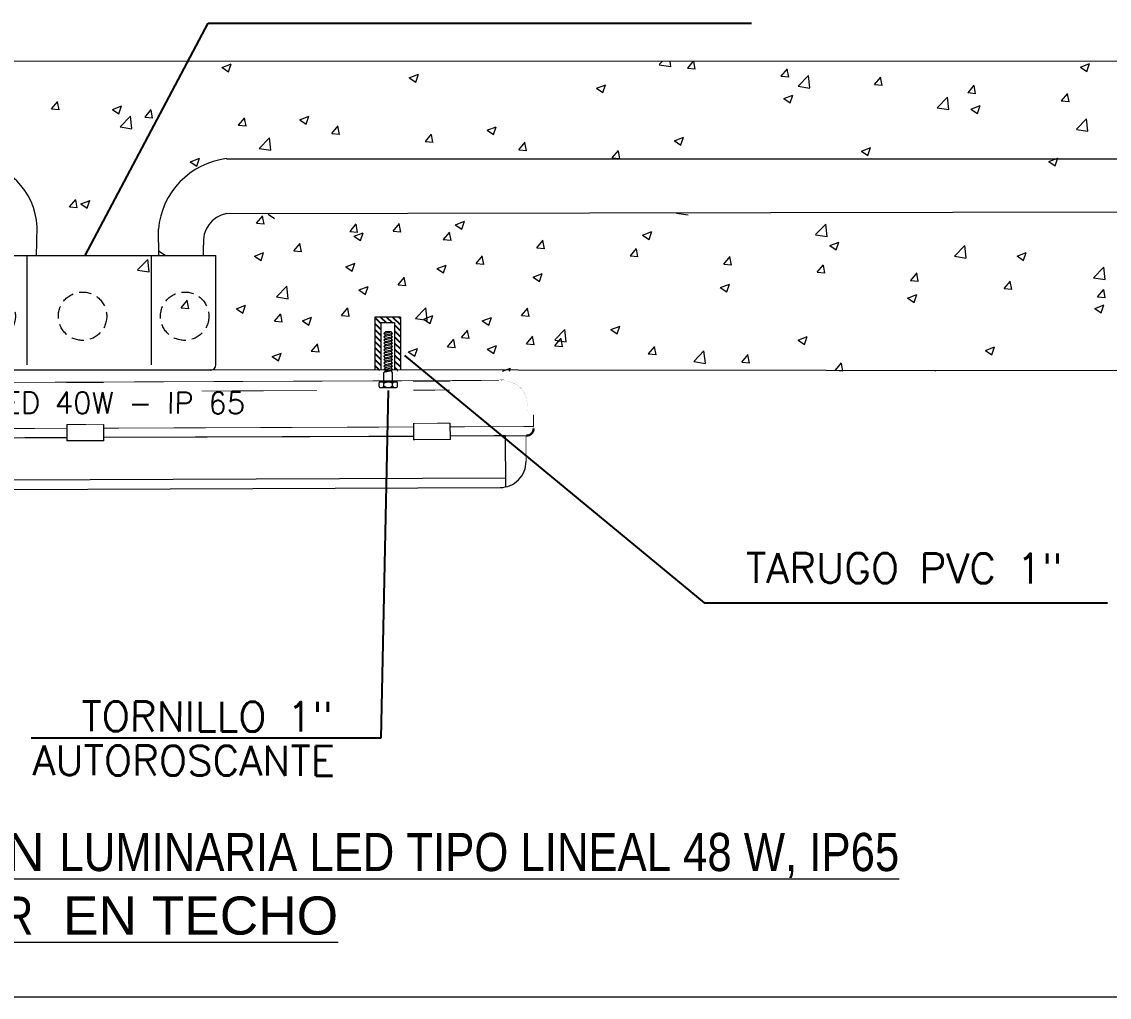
# Model space of a CAD drawing. Header units: inches. Extents: x 1693 to 10990, y 1878 to 5055.
# Drawn here: x 4090 to 4799, y 4099 to 4735 of the extents above; entities that cross this region are included whole.
import ezdxf
from ezdxf.lldxf.tags import DXFTag

# ---------------------------------------------------------------- set-up
doc = ezdxf.new("R2010")
doc.units = ezdxf.units.IN
doc.linetypes.add('HIDDEN', pattern=[0.375, 0.25, -0.125])
for name, color, linetype, lineweight in [('0-ALIMENTADOR', 1, 'Continuous', 0), ('0-Titulo', 7, 'Continuous', 0), ('33', 33, 'Continuous', 0), ('ALAMBRADO', 140, 'Continuous', 40), ('AUXILIAR', 7, 'Continuous', 5), ('CAJAPASE', 1, 'Continuous', 0), ('TABLEROS', 240, 'Continuous', 0), ('TEXSAN', 5, 'Continuous', 0), ('TUBO EMT', 160, 'T.EMT', 30)]:
    doc.layers.add(name, color=color, linetype=linetype, lineweight=lineweight)
doc.styles.add('Romans', font='romans.shx')
doc.styles.get("Standard").update_dxf_attribs({"font": 'arial.ttf'})
doc.styles.add('t1', font='arial.ttf')
doc.styles.add('TEXT-0.10', font='arial.ttf', dxfattribs={"height": 0.1})
tags = doc.linetypes.add('T.EMT', pattern='A,0.5,-0.007152,["T.EMT",t1,S=0.15,R=0,X=0,Y=-0.072498],-0.667839', length=1.174991).pattern_tags.tags
tags[6] = DXFTag(74, 10)
doc.dimstyles.get("Standard").update_dxf_attribs({"dimtxt": 0.18, "dimasz": 0.18, "dimexe": 0.18, "dimexo": 0.0625, "dimgap": 0.09, "dimtad": 0, "dimtih": 1, "dimtoh": 1, "dimdec": 4, "dimzin": 0, "dimdsep": 46, "dimtxsty": 'Standard', "dimcen": 0.09, "dimadec": 0, "dimazin": 0, "dimtfac": 1, "dimtdec": 4, "dimtofl": 0, "dimtmove": 0, "dimatfit": 3, "dimfxl": 1, "dimtolj": 1, "dimtzin": 0, "dimarcsym": 0})

# ---------------------------------------------------------------- blocks, each defined once
blk = doc.blocks.new('A$C63C62BEA')
at = {"layer": 'CAJAPASE', "color": 1, "linetype": 'Continuous'}
for p, q in [((0, 1.164), (2.661, 1.164)), ((0, 1.164), (0, 0.054)), ((0.738, 1.164), (0.738, 0.054)), ((2.005, 0.054), (2.005, 1.164)), ((2.661, 0.054), (2.661, 1.164)), ((0.054, 0), (2.607, 0))]:
    blk.add_line(p, q, dxfattribs=at)
at = {"layer": 'CAJAPASE', "color": 1, "linetype": 'HIDDEN', "ltscale": 0.5}
for centre in [(0.375, 0.547), (1.304, 0.547), (2.343, 0.547)]:
    blk.add_circle(centre, 0.246, dxfattribs=at)
at = {"layer": 'CAJAPASE', "color": 1, "linetype": 'Continuous'}
for centre, start, end in [((0.056, 0.056), 182.205, 267.795), ((2.605, 0.056), 272.205, 357.795)]:
    blk.add_arc(centre, 0.0562, start, end, dxfattribs=at)
blk = doc.blocks.new('t')
h = blk.add_hatch(color=2)
h.dxf.hatch_style = 1
h.paths.add_polyline_path([(0, 0), (-0.066, 0, -0.267599), (-0.041, -0.015, -0.12516)])
h.paths.add_polyline_path([(0.066, 0), (0, 0, -0.12516), (0.041, -0.015, -0.267599)])
h.paths.add_polyline_path([(0.041, -0.039, -0.12516), (0, -0.054), (0.066, -0.054, -0.267599)])
h.paths.add_polyline_path([(-0.041, -0.039, -0.267599), (-0.066, -0.054), (0, -0.054, -0.12516)])
at = {"color": 2, "linetype": 'Continuous'}
for p, q in [((-0.041, 0.456), (0.026, 0.471)), ((-0.041, 0.456), (-0.026, 0.471)), ((-0.026, 0.44), (-0.041, 0.456)), ((0.026, 0.44), (-0.041, 0.425)), ((-0.041, 0.425), (-0.026, 0.44)), ((-0.026, 0.41), (-0.041, 0.425)), ((0.026, 0.471), (-0.026, 0.471)), ((0.041, 0.456), (-0.026, 0.44)), ((0.041, 0.425), (-0.026, 0.41)), ((0.041, 0.456), (0.026, 0.471)), ((0.026, 0.44), (0.041, 0.456)), ((0.041, 0.425), (0.026, 0.44)), ((0.026, 0.41), (0.041, 0.425)), ((0.026, 0.41), (-0.041, 0.394)), ((-0.041, 0.394), (-0.026, 0.41)), ((-0.026, 0.379), (-0.041, 0.394)), ((0.026, 0.379), (-0.041, 0.364)), ((-0.041, 0.364), (-0.026, 0.379)), ((-0.026, 0.348), (-0.041, 0.364)), ((0.026, 0.348), (-0.041, 0.333)), ((-0.041, 0.333), (-0.026, 0.348)), ((-0.026, 0.318), (-0.041, 0.333)), ((0.026, 0.318), (-0.041, 0.302)), ((-0.041, 0.302), (-0.026, 0.318)), ((0.041, 0.394), (-0.026, 0.379)), ((0.041, 0.364), (-0.026, 0.348)), ((0.041, 0.333), (-0.026, 0.318)), ((0.041, 0.394), (0.026, 0.41)), ((0.026, 0.379), (0.041, 0.394)), ((0.041, 0.364), (0.026, 0.379)), ((0.026, 0.348), (0.041, 0.364)), ((0.041, 0.333), (0.026, 0.348)), ((0.026, 0.318), (0.041, 0.333)), ((0.041, 0.302), (0.026, 0.318)), ((-0.026, 0.287), (-0.041, 0.302)), ((0.026, 0.287), (-0.041, 0.272)), ((-0.041, 0.272), (-0.026, 0.287)), ((-0.026, 0.256), (-0.041, 0.272)), ((0.026, 0.256), (-0.041, 0.241)), ((-0.041, 0.241), (-0.026, 0.256)), ((-0.026, 0.225), (-0.041, 0.241)), ((0.026, 0.225), (-0.041, 0.21)), ((-0.041, 0.21), (-0.026, 0.225)), ((-0.026, 0.195), (-0.041, 0.21)), ((-0.013, 0.29), (-0.026, 0.287)), ((0.041, 0.272), (-0.026, 0.256)), ((0.041, 0.241), (-0.026, 0.225)), ((0.041, 0.21), (-0.026, 0.195)), ((0.041, 0.302), (-0.013, 0.29)), ((0.026, 0.287), (0.041, 0.302)), ((0.041, 0.272), (0.026, 0.287)), ((0.026, 0.256), (0.041, 0.272)), ((0.041, 0.241), (0.026, 0.256)), ((0.026, 0.225), (0.041, 0.241)), ((0.041, 0.21), (0.026, 0.225)), ((0.026, 0.195), (0.041, 0.21)), ((0.026, 0.195), (-0.041, 0.179)), ((-0.041, 0.179), (-0.026, 0.195)), ((-0.026, 0.164), (-0.041, 0.179)), ((-0.041, 0.149), (0.026, 0.164)), ((-0.041, 0.149), (-0.026, 0.164)), ((-0.026, 0.133), (-0.041, 0.149)), ((-0.041, 0.118), (0.026, 0.133)), ((-0.041, 0.118), (-0.026, 0.133)), ((-0.026, 0.103), (-0.041, 0.118)), ((-0.041, 0.087), (-0.026, 0.103)), ((0.026, 0.103), (-0.041, 0.087)), ((-0.026, 0.164), (0.041, 0.179)), ((0.041, 0.149), (-0.026, 0.133)), ((-0.026, 0.103), (0.041, 0.118)), ((0.041, 0.179), (0.026, 0.195)), ((0.026, 0.164), (0.041, 0.179)), ((0.041, 0.149), (0.026, 0.164)), ((0.026, 0.133), (0.041, 0.149)), ((0.041, 0.118), (0.026, 0.133)), ((0.026, 0.103), (0.041, 0.118)), ((0.041, 0.087), (0.026, 0.103)), ((-0.041, 0), (-0.041, 0.087)), ((0.041, 0), (0.041, 0.087)), ((-0.087, -0.045), (-0.087, -0.009)), ((-0.078, 0), (0.078, 0)), ((-0.078, -0.054), (0.078, -0.054)), ((-0.041, -0.039), (-0.041, -0.015)), ((0.041, -0.039), (0.041, -0.015)), ((0.087, -0.045), (0.087, -0.009))]:
    blk.add_line(p, q, dxfattribs=at)
for centre, radius, start, end in [((-0.078, -0.009), 0.00921, 90, 180), ((-0.078, -0.045), 0.00921, 180, 270), ((-0.066, -0.029), 0.029, 28.173, 88.0982), ((-0.066, -0.025), 0.029, 271.9018, 331.827), ((0.01, -0.088), 0.0887, 96.1882, 124.7243), ((0.01, 0.034), 0.0887, 235.2757, 263.8118), ((-0.01, -0.088), 0.0887, 55.2757, 83.8118), ((-0.01, 0.034), 0.0887, 276.1882, 304.7243), ((0.066, -0.029), 0.029, 91.9018, 151.827), ((0.066, -0.025), 0.029, 208.173, 268.0982), ((0.078, -0.009), 0.00921, 0, 90), ((0.078, -0.045), 0.00921, 270, 0)]:
    blk.add_arc(centre, radius, start, end, dxfattribs=at)
blk = doc.blocks.new('luminaria 40w  - IP65')
at = {"color": 6, "lineweight": 0}
for p, q in [((-0.0248, -0.0001), (0.0248, 0.0001)), ((0.4406, 0.0017), (0.4902, 0.0019)), ((-0.483, -0.0019), (-0.4334, -0.0017)), ((-0.4827, -0.0584), (-0.4826, -0.0805)), ((-0.4331, -0.0803), (-0.4332, -0.0582)), ((-0.0245, -0.0568), (-0.0245, -0.0789)), ((0.0251, -0.0787), (0.025, -0.0566)), ((0.4409, -0.0552), (0.4409, -0.0773)), ((0.4905, -0.0771), (0.4904, -0.055)), ((0.0251, -0.0739), (0.4409, -0.0723)), ((0.4905, -0.0721), (0.5927, -0.0717)), ((0.5639, -0.0718), (0.5496, -0.0718)), ((0.5639, -0.0718), (0.5646, -0.1406)), ((-0.5878, -0.0763), (-0.4827, -0.0758)), ((-0.5518, -0.0761), (-0.5516, -0.1457)), ((-0.5518, -0.0761), (-0.5375, -0.0761)), ((-0.4331, -0.0803), (-0.4826, -0.0805)), ((-0.4331, -0.0803), (-0.4826, -0.0805)), ((-0.4331, -0.0757), (-0.0245, -0.0741)), ((0.0251, -0.0787), (-0.0245, -0.0789)), ((0.0251, -0.0787), (-0.0245, -0.0789)), ((0.4905, -0.0771), (0.4409, -0.0773)), ((0.4905, -0.0771), (0.4409, -0.0773))]:
    blk.add_line(p, q, dxfattribs=at)
for points, const_width in [([(0.4064, 0.0162), (0.4059, 0.0162), (0.4055, 0.0162), (0.4051, 0.0162), (0.4046, 0.0161), (0.4042, 0.0161), (0.4038, 0.016), (0.4034, 0.0159), (0.403, 0.0158), (0.4026, 0.0157), (0.4022, 0.0156), (0.4018, 0.0155), (0.4015, 0.0154), (0.4011, 0.0152), (0.4008, 0.015), (0.4004, 0.0149), (0.4001, 0.0147), (0.3998, 0.0145), (0.3995, 0.0143), (0.3992, 0.0141), (0.3989, 0.0138), (0.3986, 0.0136), (0.3983, 0.0133), (0.398, 0.0131), (0.3977, 0.0128), (0.3975, 0.0125), (0.3972, 0.0122), (0.397, 0.0119), (0.3968, 0.0116), (0.3965, 0.0113), (0.3963, 0.0109), (0.3961, 0.0105), (0.3959, 0.0102), (0.3957, 0.0098), (0.3955, 0.0094), (0.3954, 0.009), (0.3952, 0.0086), (0.395, 0.0082), (0.3949, 0.0077), (0.3947, 0.0073), (0.3946, 0.0068), (0.3945, 0.0063), (0.3944, 0.0058), (0.3942, 0.0053), (0.3941, 0.0048), (0.394, 0.0043), (0.394, 0.0038), (0.3939, 0.0032), (0.3938, 0.0027), (0.3938, 0.0021), (0.3937, 0.0015)], 0.0000376), ([(0.419, 0.0016), (0.419, 0.0022), (0.419, 0.0029), (0.4189, 0.0034), (0.4189, 0.004), (0.4189, 0.0046), (0.4188, 0.0051), (0.4187, 0.0057), (0.4187, 0.0062), (0.4186, 0.0067), (0.4185, 0.0072), (0.4184, 0.0077), (0.4182, 0.0082), (0.4181, 0.0086), (0.418, 0.0091), (0.4178, 0.0095), (0.4177, 0.0099), (0.4175, 0.0103), (0.4173, 0.0107), (0.4171, 0.0111), (0.4169, 0.0115), (0.4167, 0.0118), (0.4165, 0.0121), (0.4163, 0.0125), (0.4161, 0.0128), (0.4158, 0.0131), (0.4156, 0.0134), (0.4153, 0.0136), (0.415, 0.0139), (0.4147, 0.0141), (0.4144, 0.0144), (0.4141, 0.0146), (0.4138, 0.0148), (0.4135, 0.015), (0.4131, 0.0152), (0.4128, 0.0153), (0.4124, 0.0155), (0.4121, 0.0156), (0.4117, 0.0158), (0.4113, 0.0159), (0.4109, 0.016), (0.4105, 0.016), (0.4101, 0.0161), (0.4097, 0.0162), (0.4092, 0.0162), (0.4088, 0.0163), (0.4083, 0.0163), (0.4079, 0.0163), (0.4074, 0.0163), (0.4069, 0.0162), (0.4064, 0.0162)], 0.0000377), ([(-0.5405, -0.0021), (0.5556, 0.0025)], 0.00106), ([(-0.3936, 0.0131), (-0.394, 0.0131), (-0.3945, 0.0131), (-0.3949, 0.013), (-0.3953, 0.013), (-0.3958, 0.0129), (-0.3962, 0.0129), (-0.3966, 0.0128), (-0.397, 0.0127), (-0.3974, 0.0126), (-0.3977, 0.0125), (-0.3981, 0.0124), (-0.3985, 0.0122), (-0.3988, 0.0121), (-0.3992, 0.0119), (-0.3995, 0.0118), (-0.3999, 0.0116), (-0.4002, 0.0114), (-0.4005, 0.0112), (-0.4008, 0.011), (-0.4011, 0.0107), (-0.4014, 0.0105), (-0.4017, 0.0102), (-0.402, 0.01), (-0.4022, 0.0097), (-0.4025, 0.0094), (-0.4027, 0.0091), (-0.403, 0.0088), (-0.4032, 0.0085), (-0.4034, 0.0081), (-0.4036, 0.0078), (-0.4039, 0.0074), (-0.4041, 0.0071), (-0.4042, 0.0067), (-0.4044, 0.0063), (-0.4046, 0.0059), (-0.4048, 0.0055), (-0.4049, 0.005), (-0.4051, 0.0046), (-0.4052, 0.0041), (-0.4054, 0.0037), (-0.4055, 0.0032), (-0.4056, 0.0027), (-0.4057, 0.0022), (-0.4058, 0.0017), (-0.4059, 0.0012), (-0.406, 0.0007), (-0.4061, 0.0001), (-0.4062, -0.0004), (-0.4062, -0.001), (-0.4063, -0.0016)], 0.0000376), ([(-0.381, -0.0015), (-0.381, -0.0009), (-0.381, -0.0003), (-0.381, 0.0003), (-0.3811, 0.0009), (-0.3811, 0.0015), (-0.3812, 0.002), (-0.3812, 0.0026), (-0.3813, 0.0031), (-0.3814, 0.0036), (-0.3815, 0.0041), (-0.3816, 0.0046), (-0.3817, 0.0051), (-0.3818, 0.0055), (-0.382, 0.006), (-0.3821, 0.0064), (-0.3823, 0.0068), (-0.3825, 0.0072), (-0.3826, 0.0076), (-0.3828, 0.008), (-0.383, 0.0083), (-0.3832, 0.0087), (-0.3834, 0.009), (-0.3837, 0.0094), (-0.3839, 0.0097), (-0.3842, 0.01), (-0.3844, 0.0103), (-0.3847, 0.0105), (-0.385, 0.0108), (-0.3852, 0.011), (-0.3855, 0.0113), (-0.3858, 0.0115), (-0.3862, 0.0117), (-0.3865, 0.0119), (-0.3868, 0.0121), (-0.3872, 0.0122), (-0.3875, 0.0124), (-0.3879, 0.0125), (-0.3883, 0.0126), (-0.3887, 0.0127), (-0.3891, 0.0128), (-0.3895, 0.0129), (-0.3899, 0.013), (-0.3903, 0.0131), (-0.3907, 0.0131), (-0.3912, 0.0131), (-0.3916, 0.0132), (-0.3921, 0.0132), (-0.3926, 0.0132), (-0.3931, 0.0131), (-0.3936, 0.0131)], 0.0000377), ([(0.5943, -0.0356), (0.5942, -0.0339), (0.5942, -0.0323), (0.5941, -0.0307), (0.5939, -0.0292), (0.5938, -0.0276), (0.5935, -0.0262), (0.5933, -0.0247), (0.593, -0.0233), (0.5926, -0.022), (0.5923, -0.0207), (0.5919, -0.0194), (0.5914, -0.0181), (0.5909, -0.0169), (0.5904, -0.0157), (0.5898, -0.0146), (0.5892, -0.0135), (0.5886, -0.0124), (0.5879, -0.0114), (0.5872, -0.0104), (0.5864, -0.0094), (0.5856, -0.0085), (0.5847, -0.0076), (0.5839, -0.0068), (0.583, -0.006), (0.582, -0.0052), (0.581, -0.0045), (0.58, -0.0038), (0.5789, -0.0031), (0.5778, -0.0025), (0.5766, -0.0019), (0.5754, -0.0013), (0.5742, -0.0008), (0.573, -0.0004), (0.5716, 0.0001), (0.5703, 0.0005), (0.5689, 0.0009), (0.5675, 0.0012), (0.566, 0.0015), (0.5645, 0.0017), (0.563, 0.002), (0.5614, 0.0021), (0.5598, 0.0023), (0.5582, 0.0024), (0.5565, 0.0025), (0.5547, 0.0025), (0.553, 0.0025), (0.5512, 0.0025), (0.5493, 0.0024), (0.5474, 0.0023), (0.5455, 0.0021)], 0.000122), ([(0.5565, 0.004), (0.5627, 0.004)], 0.000622), ([(-0.5405, -0.0021), (-0.5422, -0.0021), (-0.544, -0.0022), (-0.5457, -0.0023), (-0.5474, -0.0024), (-0.549, -0.0026), (-0.5506, -0.0028), (-0.5522, -0.003), (-0.5537, -0.0032), (-0.5552, -0.0035), (-0.5567, -0.0038), (-0.5581, -0.0042), (-0.5595, -0.0046), (-0.5608, -0.005), (-0.5621, -0.0055), (-0.5634, -0.006), (-0.5646, -0.0065), (-0.5658, -0.0071), (-0.567, -0.0076), (-0.5681, -0.0083), (-0.5692, -0.0089), (-0.5703, -0.0096), (-0.5713, -0.0103), (-0.5723, -0.0111), (-0.5732, -0.0119), (-0.5741, -0.0127), (-0.575, -0.0136), (-0.5758, -0.0145), (-0.5766, -0.0154), (-0.5774, -0.0163), (-0.5781, -0.0173), (-0.5788, -0.0184), (-0.5794, -0.0194), (-0.5801, -0.0205), (-0.5806, -0.0216), (-0.5812, -0.0228), (-0.5817, -0.024), (-0.5822, -0.0252), (-0.5826, -0.0265), (-0.583, -0.0278), (-0.5834, -0.0291), (-0.5837, -0.0304), (-0.584, -0.0318), (-0.5842, -0.0333), (-0.5844, -0.0347), (-0.5846, -0.0362), (-0.5848, -0.0377), (-0.5849, -0.0393), (-0.5849, -0.0409), (-0.585, -0.0425), (-0.585, -0.0442)], 0.000122), ([(-0.5405, -0.0021), (-0.4063, -0.0016)], 0.00106), ([(-0.4063, -0.0016), (-0.4829, -0.0019)], 0.00106), ([(-0.4829, -0.0143), (-0.4334, -0.0141)], 0.00106), ([(-0.3128, -0.0136), (-0.1577, -0.013)], 0.00106), ([(0.1563, -0.0118), (0.3114, -0.0112)], 0.00106), ([(0.4407, -0.0107), (0.4902, -0.0105)], 0.00106), ([(-0.585, -0.0367), (-0.585, -0.0371), (-0.585, -0.0375), (-0.585, -0.0379), (-0.5851, -0.0382), (-0.5851, -0.0386), (-0.5852, -0.039), (-0.5852, -0.0393), (-0.5853, -0.0397), (-0.5854, -0.04), (-0.5855, -0.0404), (-0.5856, -0.0407), (-0.5857, -0.041), (-0.5858, -0.0414), (-0.586, -0.0417), (-0.5861, -0.042), (-0.5863, -0.0423), (-0.5865, -0.0426), (-0.5866, -0.0429), (-0.5868, -0.0432), (-0.587, -0.0435), (-0.5872, -0.0438), (-0.5875, -0.0441), (-0.5877, -0.0444), (-0.5879, -0.0447), (-0.5882, -0.0449), (-0.5885, -0.0452), (-0.5887, -0.0455), (-0.589, -0.0457), (-0.5893, -0.046), (-0.5896, -0.0462), (-0.5899, -0.0465), (-0.5903, -0.0467), (-0.5906, -0.0469), (-0.5909, -0.0472), (-0.5913, -0.0474), (-0.5917, -0.0476), (-0.592, -0.0478), (-0.5924, -0.048), (-0.5928, -0.0483), (-0.5932, -0.0485), (-0.5937, -0.0487), (-0.5941, -0.0488), (-0.5945, -0.049), (-0.595, -0.0492), (-0.5954, -0.0494), (-0.5959, -0.0496), (-0.5964, -0.0497), (-0.5969, -0.0499), (-0.5974, -0.0501), (-0.5979, -0.0502)], 0.0000352), ([(-0.585, -0.0367), (-0.585, -0.0442)], 0.000745), ([(-0.4827, -0.0637), (-0.5979, -0.0642), (-0.5979, -0.0502)], 0.00106), ([(-0.4827, -0.0584), (-0.4332, -0.0582)], 0.00106), ([(-0.0246, -0.0568), (0.025, -0.0566)], 0.00106), ([(0.4408, -0.0552), (0.4904, -0.055)], 0.00106), ([(-0.5979, -0.0642), (-0.5978, -0.0663)], 0.000211), ([(-0.4332, -0.0635), (-0.0245, -0.0619)], 0.00106), ([(0.025, -0.0617), (0.4409, -0.0601)], 0.00106), ([(0.0251, -0.0739), (0.4409, -0.0723)], 0.00106), ([(0.4905, -0.0721), (0.5921, -0.0717), (0.5922, -0.1062)], 0.00106), ([(-0.5856, -0.1108), (-0.5857, -0.0763), (-0.4827, -0.0759)], 0.00106), ([(-0.5857, -0.0818), (-0.5856, -0.088)], 0.000622), ([(-0.4827, -0.0805), (-0.4331, -0.0803)], 0.00106), ([(-0.4331, -0.0757), (-0.0245, -0.0741)], 0.00106), ([(-0.0245, -0.0789), (0.0251, -0.0787)], 0.00106), ([(0.4409, -0.0773), (0.4905, -0.0771)], 0.00106), ([(0.5921, -0.0772), (0.5921, -0.0834)], 0.000622)]:
    blk.add_lwpolyline(points, dxfattribs=dict(at, const_width=const_width))
at = {"color": 217, "true_color": 0x93278f}
for points, const_width in [([(0.6021, -0.0436), (0.6018, -0.0436), (0.6015, -0.0436), (0.6012, -0.0435), (0.6009, -0.0435), (0.6006, -0.0435), (0.6003, -0.0435), (0.6, -0.0434), (0.5998, -0.0434), (0.5995, -0.0433), (0.5993, -0.0433), (0.599, -0.0432), (0.5988, -0.0431), (0.5986, -0.043), (0.5983, -0.0429), (0.5981, -0.0429), (0.5979, -0.0428), (0.5977, -0.0427), (0.5975, -0.0425), (0.5973, -0.0424), (0.5971, -0.0423), (0.5969, -0.0422), (0.5967, -0.042), (0.5966, -0.0419), (0.5964, -0.0417), (0.5962, -0.0416), (0.5961, -0.0414), (0.5959, -0.0412), (0.5958, -0.0411), (0.5957, -0.0409), (0.5955, -0.0407), (0.5954, -0.0405), (0.5953, -0.0403), (0.5952, -0.0401), (0.5951, -0.0399), (0.595, -0.0397), (0.5949, -0.0394), (0.5948, -0.0392), (0.5947, -0.039), (0.5947, -0.0387), (0.5946, -0.0385), (0.5945, -0.0382), (0.5945, -0.0379), (0.5944, -0.0377), (0.5944, -0.0374), (0.5944, -0.0371), (0.5943, -0.0368), (0.5943, -0.0365), (0.5943, -0.0362), (0.5943, -0.0359), (0.5943, -0.0356)], 0.0000223), ([(0.6021, -0.0436), (0.6021, -0.0595)], 0.00106), ([(0.4904, -0.0599), (0.6021, -0.0595)], 0.00106), ([(0.6021, -0.0621), (0.6021, -0.0595)], 0.000264)]:
    blk.add_lwpolyline(points, dxfattribs=dict(at, const_width=const_width))
at = {"color": 6, "lineweight": 0}
for centre, radius, start, end in [((-0.5878, -0.0663), 0.01, 180.206, 270.2366), ((-0.5506, -0.1107), 0.035, 180.1786, 270.2711), ((0.5572, -0.1064), 0.035, 270.1881, 0.2717)]:
    blk.add_arc(centre, radius, start, end, dxfattribs=at)
at = {"color": 217, "true_color": 0x93278f}
blk.add_arc((0.5927, -0.0622), 0.00948, 270.1997, 0.2689, dxfattribs=at)
at = {"layer": 'ALAMBRADO', "color": 6, "lineweight": 0}
for p, q in [((-0.3805, 0.0148), (-0.3801, 0.0153)), ((-0.3804, 0.0148), (-0.3804, 0.0149)), ((0.4194, 0.0148), (0.4198, 0.0153)), ((0.4195, 0.0148), (0.4195, 0.0149)), ((0.5607, 0.0149), (0.5713, 0.019)), ((0.5698, 0.0149), (0.5712, 0.019))]:
    blk.add_line(p, q, dxfattribs=at)
at = {"layer": 'AUXILIAR', "color": 6, "lineweight": 0}
for points in [[(-0.5516, -0.1328), (0.5645, -0.1285)], [(-0.5504, -0.1457), (0.5573, -0.1414)]]:
    blk.add_lwpolyline(points, dxfattribs=at)
at = {"layer": 'TABLEROS', "color": 6, "lineweight": 0, "style": 'Romans'}
blk.add_text('LED 40W - IP 65', height=0.0288, rotation=359.89, dxfattribs=at).set_placement((-0.1308, -0.0417))

msp = doc.modelspace()

# ---------------------------------------------------------------- hatches: boundary and pattern name
at = {"linetype": 'HIDDEN'}
h = msp.add_hatch(dxfattribs=at)
h.set_pattern_fill('ANSI31', color=256, scale=0.874239, style=0)
h.set_pattern_definition([(135, (8746.3615, 724.3162), (1.9627228, 1.9627228), [])])
h.paths.add_polyline_path([(4336.539, 4507.891), (4332.704, 4507.891), (4332.704, 4538.668), (4323.827, 4538.668), (4323.827, 4507.891), (4319.991, 4507.891), (4319.991, 4542.492), (4336.539, 4542.492)])

# ---------------------------------------------------------------- linework, layer by layer
at = {"layer": '0-ALIMENTADOR', "color": 3}
msp.add_lwpolyline([(3276.859, 5054.509), (5154.581, 5054.509), (5154.581, 4099.104), (3276.859, 4099.104)], close=True, dxfattribs=at)
at = {"layer": '33'}
for p, q in [((4899.319, 4709.05), (3383.042, 4709.64)), ((4890.226, 4507.332), (4212.892, 4508.016))]:
    msp.add_line(p, q, dxfattribs=at)
at = {"layer": 'ALAMBRADO', "lineweight": 0}
for p, q in [((4102.348, 4709.36), (4102.465, 4709.282)), ((4102.461, 4709.298), (4102.482, 4709.36)), ((4220.337, 4705.312), (4226.284, 4707.595)), ((4224.507, 4702.496), (4226.229, 4707.628)), ((4505.262, 4707.118), (4507.262, 4709.202)), ((4505.27, 4707.061), (4512.823, 4705.89)), ((4512.82, 4705.949), (4512.442, 4709.2)), ((4523.813, 4704.797), (4527.503, 4709.195)), ((4528.746, 4704.144), (4527.814, 4709.194)), ((4779.879, 4705.497), (4785.826, 4707.779)), ((4784.049, 4702.681), (4785.771, 4707.813)), ((4220.287, 4705.33), (4224.511, 4702.48)), ((4342.384, 4698.511), (4348.33, 4700.793)), ((4346.554, 4695.695), (4348.276, 4700.827)), ((4523.712, 4704.804), (4528.788, 4704.36)), ((4584.625, 4699.475), (4589.701, 4699.031)), ((4584.726, 4699.468), (4588.82, 4704.347)), ((4589.658, 4698.815), (4588.676, 4704.138)), ((4595.896, 4693.061), (4602.511, 4699.955)), ((4603.454, 4691.892), (4602.516, 4699.958)), ((4779.828, 4705.515), (4784.053, 4702.665)), ((4342.334, 4698.528), (4346.558, 4695.679)), ((4464.431, 4691.709), (4470.377, 4693.992)), ((4468.601, 4688.893), (4470.323, 4694.025)), ((4595.904, 4693.004), (4603.457, 4691.833)), ((4645.537, 4694.146), (4650.613, 4693.702)), ((4645.639, 4694.139), (4649.733, 4699.018)), ((4650.57, 4693.485), (4649.588, 4698.809)), ((4706.551, 4688.809), (4710.645, 4693.689)), ((4711.483, 4688.156), (4710.501, 4693.479)), ((4464.38, 4691.727), (4468.605, 4688.878)), ((4586.478, 4684.908), (4592.424, 4687.19)), ((4590.647, 4682.092), (4592.369, 4687.224)), ((4686.53, 4679.005), (4693.145, 4685.899)), ((4694.089, 4677.836), (4693.15, 4685.901)), ((4706.45, 4688.817), (4711.526, 4688.373)), ((4767.464, 4683.48), (4771.558, 4688.359)), ((4772.395, 4682.826), (4771.413, 4688.149)), ((4109.108, 4678.229), (4114.184, 4677.785)), ((4109.208, 4678.222), (4113.302, 4683.101)), ((4114.141, 4677.572), (4113.159, 4682.896)), ((4148.982, 4677.922), (4154.929, 4680.204)), ((4153.152, 4675.106), (4154.874, 4680.237)), ((4586.427, 4684.925), (4590.651, 4682.076)), ((4686.538, 4678.947), (4694.091, 4677.776)), ((4708.524, 4678.106), (4714.471, 4680.389)), ((4712.694, 4675.291), (4714.416, 4680.423)), ((4767.362, 4683.488), (4772.438, 4683.044)), ((4148.932, 4677.939), (4153.156, 4675.09)), ((4153.984, 4666.562), (4160.599, 4673.456)), ((4161.542, 4665.393), (4160.604, 4673.458)), ((4170.02, 4672.9), (4175.096, 4672.456)), ((4170.12, 4672.893), (4174.214, 4677.772)), ((4175.054, 4672.243), (4174.072, 4677.566)), ((4231.033, 4667.564), (4235.127, 4672.443)), ((4235.966, 4666.913), (4234.984, 4672.236)), ((4270.979, 4671.138), (4275.203, 4668.288)), ((4271.029, 4671.12), (4276.975, 4673.403)), ((4275.199, 4668.304), (4276.921, 4673.436)), ((4708.473, 4678.124), (4712.698, 4675.275)), ((4777.165, 4664.948), (4783.779, 4671.842)), ((4784.723, 4663.779), (4783.785, 4671.844)), ((4153.992, 4666.506), (4161.545, 4665.335)), ((4230.933, 4667.571), (4236.009, 4667.127)), ((4291.946, 4662.235), (4296.04, 4667.114)), ((4296.879, 4661.584), (4295.897, 4666.907)), ((4393.025, 4664.336), (4397.25, 4661.487)), ((4393.076, 4664.319), (4399.022, 4666.601)), ((4397.246, 4661.503), (4398.968, 4666.635)), ((4777.173, 4664.891), (4784.725, 4663.719)), ((4244.618, 4652.506), (4251.233, 4659.399)), ((4252.177, 4651.337), (4251.238, 4659.402)), ((4291.845, 4662.242), (4296.921, 4661.798)), ((4352.859, 4656.905), (4356.953, 4661.784)), ((4357.791, 4656.254), (4356.809, 4661.577)), ((4515.072, 4657.535), (4519.296, 4654.686)), ((4515.123, 4657.517), (4521.069, 4659.8)), ((4519.292, 4654.702), (4521.014, 4659.833)), ((4244.626, 4652.449), (4252.179, 4651.278)), ((4352.758, 4656.913), (4357.834, 4656.469)), ((4413.67, 4651.584), (4418.746, 4651.14)), ((4413.771, 4651.576), (4417.865, 4656.455)), ((4418.703, 4650.924), (4417.722, 4656.248)), ((4474.684, 4646.247), (4478.778, 4651.126)), ((4479.616, 4645.595), (4478.634, 4650.918)), ((4637.118, 4650.734), (4641.343, 4647.884)), ((4637.169, 4650.716), (4643.116, 4652.998)), ((4641.339, 4647.9), (4643.061, 4653.032)), ((4199.624, 4643.747), (4203.848, 4640.898)), ((4199.674, 4643.729), (4205.62, 4646.012)), ((4203.844, 4640.914), (4205.566, 4646.046)), ((4474.583, 4646.255), (4479.659, 4645.81)), ((4759.165, 4643.932), (4763.389, 4641.083)), ((4759.216, 4643.914), (4765.163, 4646.197)), ((4763.385, 4641.099), (4765.107, 4646.231)), ((4120.991, 4614.343), (4125.085, 4619.222)), ((4125.924, 4613.693), (4124.942, 4619.016)), ((4128.269, 4616.357), (4132.493, 4613.507)), ((4128.319, 4616.339), (4134.265, 4618.621)), ((4132.489, 4613.523), (4134.211, 4618.655)), ((4120.891, 4614.35), (4125.967, 4613.906)), ((4242.817, 4603.685), (4246.911, 4608.564)), ((4247.749, 4603.034), (4246.767, 4608.357)), ((4250.315, 4609.555), (4254.54, 4606.706)), ((4516.529, 4610.279), (4524.082, 4609.107)), ((4242.716, 4603.692), (4247.792, 4603.248)), ((4303.729, 4598.355), (4307.823, 4603.235)), ((4308.661, 4597.704), (4307.679, 4603.028)), ((4331.926, 4598.593), (4336.02, 4603.473)), ((4336.859, 4597.945), (4335.877, 4603.268)), ((4372.362, 4602.754), (4376.586, 4599.904)), ((4372.413, 4602.736), (4378.359, 4605.018)), ((4376.582, 4599.92), (4378.304, 4605.052)), ((4607.155, 4596.279), (4613.77, 4603.173)), ((4614.713, 4595.11), (4613.775, 4603.175)), ((4303.629, 4598.363), (4308.705, 4597.919)), ((4306.315, 4595.19), (4310.539, 4592.34)), ((4306.365, 4595.172), (4312.311, 4597.455)), ((4310.535, 4592.356), (4312.257, 4597.488)), ((4331.827, 4598.601), (4336.903, 4598.157)), ((4364.642, 4593.026), (4368.736, 4597.905)), ((4369.574, 4592.375), (4368.592, 4597.698)), ((4494.409, 4595.952), (4498.633, 4593.103)), ((4494.46, 4595.934), (4500.406, 4598.217)), ((4498.629, 4593.119), (4500.351, 4598.251)), ((4607.163, 4596.222), (4614.716, 4595.05)), ((4267.121, 4585.702), (4271.215, 4590.581)), ((4272.054, 4585.054), (4271.072, 4590.377)), ((4364.541, 4593.034), (4369.617, 4592.59)), ((4425.454, 4587.705), (4430.53, 4587.261)), ((4425.555, 4587.697), (4429.649, 4592.576)), ((4430.486, 4587.045), (4429.504, 4592.369)), ((4486.467, 4582.368), (4490.562, 4587.247)), ((4491.399, 4581.716), (4490.417, 4587.039)), ((4616.455, 4589.151), (4620.68, 4586.302)), ((4616.506, 4589.133), (4622.453, 4591.416)), ((4620.676, 4586.318), (4622.397, 4591.45)), ((4697.789, 4582.222), (4704.404, 4589.116)), ((4705.348, 4581.053), (4704.409, 4589.118)), ((4165.243, 4573.24), (4171.858, 4580.134)), ((4172.801, 4572.071), (4171.863, 4580.137)), ((4178.96, 4585.625), (4183.185, 4582.776)), ((4241.51, 4582.298), (4245.734, 4579.449)), ((4241.56, 4582.28), (4247.506, 4584.563)), ((4245.73, 4579.465), (4247.452, 4584.597)), ((4267.022, 4585.709), (4272.098, 4585.265)), ((4386.016, 4577.514), (4390.11, 4582.393)), ((4390.949, 4576.865), (4389.967, 4582.189)), ((4486.366, 4582.375), (4491.442, 4581.931)), ((4547.38, 4577.039), (4551.474, 4581.918)), ((4552.311, 4576.386), (4551.329, 4581.709)), ((4697.797, 4582.165), (4705.35, 4580.994)), ((4738.502, 4582.35), (4742.726, 4579.5)), ((4738.553, 4582.331), (4744.499, 4584.614)), ((4742.722, 4579.516), (4744.444, 4584.648)), ((4165.251, 4573.184), (4172.804, 4572.013)), ((4301.007, 4575.363), (4305.231, 4572.514)), ((4301.058, 4575.345), (4307.004, 4577.628)), ((4305.227, 4572.53), (4306.949, 4577.662)), ((4360.404, 4574.11), (4364.628, 4571.261)), ((4360.454, 4574.092), (4366.401, 4576.375)), ((4364.624, 4571.276), (4366.346, 4576.408)), ((4385.916, 4577.521), (4390.992, 4577.077)), ((4547.279, 4577.046), (4552.355, 4576.602)), ((4608.293, 4571.71), (4612.387, 4576.589)), ((4613.224, 4571.057), (4612.242, 4576.38)), ((4788.424, 4568.165), (4795.038, 4575.059)), ((4795.982, 4566.997), (4795.044, 4575.062)), ((4335.176, 4563.592), (4339.27, 4568.471)), ((4340.11, 4562.944), (4339.128, 4568.267)), ((4423.054, 4568.562), (4427.278, 4565.713)), ((4423.105, 4568.544), (4429.051, 4570.826)), ((4427.274, 4565.728), (4428.996, 4570.86)), ((4608.191, 4571.717), (4613.267, 4571.273)), ((4669.104, 4566.388), (4674.18, 4565.944)), ((4669.206, 4566.38), (4673.3, 4571.26)), ((4674.136, 4565.727), (4673.154, 4571.05)), ((4730.118, 4561.051), (4734.212, 4565.93)), ((4735.048, 4560.397), (4734.067, 4565.721)), ((4788.431, 4568.108), (4795.984, 4566.937)), ((4255.878, 4555.723), (4262.492, 4562.617)), ((4263.436, 4554.554), (4262.497, 4562.619)), ((4309.565, 4560.189), (4313.789, 4557.339)), ((4309.615, 4560.171), (4315.561, 4562.453)), ((4313.785, 4557.355), (4315.507, 4562.487)), ((4335.077, 4563.6), (4340.153, 4563.156)), ((4545.1, 4561.76), (4549.325, 4558.911)), ((4545.151, 4561.742), (4551.098, 4564.025)), ((4549.321, 4558.927), (4551.043, 4564.059)), ((4730.016, 4561.059), (4735.092, 4560.615)), ((4791.031, 4555.722), (4795.125, 4560.601)), ((4795.961, 4555.068), (4794.979, 4560.391)), ((4193.687, 4548.595), (4197.781, 4553.474)), ((4198.619, 4547.945), (4197.637, 4553.268)), ((4255.885, 4555.667), (4263.438, 4554.495)), ((4667.147, 4554.959), (4671.371, 4552.11)), ((4667.198, 4554.941), (4673.144, 4557.223)), ((4671.367, 4552.126), (4673.089, 4557.258)), ((4790.929, 4555.73), (4796.005, 4555.286)), ((4193.587, 4548.603), (4198.663, 4548.159)), ((4229.652, 4547.973), (4233.876, 4545.123)), ((4229.703, 4547.955), (4235.649, 4550.237)), ((4233.872, 4545.139), (4235.594, 4550.271)), ((4254.6, 4539.805), (4258.694, 4544.685)), ((4259.532, 4539.155), (4258.55, 4544.478)), ((4298.174, 4543.579), (4303.251, 4543.134)), ((4298.274, 4543.571), (4302.368, 4548.45)), ((4303.207, 4542.923), (4302.225, 4548.246)), ((4346.512, 4541.666), (4353.126, 4548.56)), ((4354.07, 4540.498), (4353.132, 4548.563)), ((4415.53, 4543.453), (4419.624, 4548.332)), ((4420.464, 4542.804), (4419.482, 4548.128)), ((4789.193, 4548.158), (4793.418, 4545.308)), ((4789.245, 4548.139), (4795.191, 4550.422)), ((4793.414, 4545.324), (4795.136, 4550.456)), ((4254.499, 4539.813), (4259.575, 4539.369)), ((4272.663, 4540.168), (4276.887, 4537.318)), ((4272.713, 4540.15), (4278.659, 4542.432)), ((4276.883, 4537.334), (4278.605, 4542.466)), ((4346.519, 4541.61), (4354.072, 4540.439)), ((4351.699, 4541.171), (4355.923, 4538.322)), ((4351.75, 4541.153), (4357.696, 4543.436)), ((4355.919, 4538.338), (4357.641, 4543.47)), ((4389.919, 4540.049), (4394.143, 4537.2)), ((4389.969, 4540.031), (4395.915, 4542.314)), ((4394.139, 4537.215), (4395.861, 4542.347)), ((4415.431, 4543.46), (4420.507, 4543.016)), ((4473.796, 4534.352), (4479.743, 4536.634)), ((4477.966, 4531.537), (4479.688, 4536.668)), ((4376.426, 4529.147), (4380.52, 4534.026)), ((4381.357, 4528.496), (4380.375, 4533.819)), ((4418.81, 4525.108), (4422.904, 4529.987)), ((4423.744, 4524.459), (4422.762, 4529.783)), ((4437.146, 4527.61), (4443.761, 4534.503)), ((4444.704, 4526.441), (4443.766, 4534.506)), ((4473.745, 4534.37), (4477.97, 4531.521)), ((4595.843, 4527.55), (4601.79, 4529.833)), ((4600.012, 4524.735), (4601.734, 4529.867)), ((4278.602, 4520.195), (4282.696, 4525.075)), ((4283.535, 4519.547), (4282.553, 4524.87)), ((4367.247, 4523.189), (4372.323, 4522.745)), ((4367.346, 4523.181), (4371.44, 4528.061)), ((4372.28, 4522.533), (4371.298, 4527.856)), ((4376.324, 4529.155), (4381.4, 4528.711)), ((4393.249, 4521.686), (4399.195, 4523.969)), ((4397.419, 4518.87), (4399.141, 4524.002)), ((4418.711, 4525.115), (4423.787, 4524.671)), ((4437.154, 4527.553), (4444.706, 4526.382)), ((4437.237, 4523.826), (4442.313, 4523.382)), ((4437.338, 4523.818), (4441.432, 4528.697)), ((4442.269, 4523.166), (4441.287, 4528.489)), ((4498.251, 4518.489), (4502.345, 4523.368)), ((4503.181, 4517.837), (4502.2, 4523.16)), ((4595.792, 4527.568), (4600.016, 4524.719)), ((4717.89, 4520.749), (4723.836, 4523.031)), ((4722.059, 4517.934), (4723.781, 4523.066)), ((4252.99, 4516.792), (4257.215, 4513.943)), ((4253.041, 4516.774), (4258.987, 4519.057)), ((4257.211, 4513.958), (4258.933, 4519.09)), ((4278.502, 4520.203), (4283.578, 4519.759)), ((4341.735, 4519.778), (4345.959, 4516.929)), ((4341.785, 4519.76), (4347.731, 4522.043)), ((4345.955, 4516.944), (4347.677, 4522.076)), ((4393.199, 4521.704), (4397.423, 4518.855)), ((4498.149, 4518.496), (4503.225, 4518.052)), ((4527.78, 4513.553), (4534.395, 4520.447)), ((4535.338, 4512.384), (4534.4, 4520.449)), ((4559.164, 4513.16), (4563.258, 4518.039)), ((4564.094, 4512.507), (4563.112, 4517.83)), ((4717.839, 4520.767), (4722.063, 4517.918)), ((4527.788, 4513.496), (4535.341, 4512.325)), ((4559.062, 4513.167), (4564.138, 4512.723)), ((4620.076, 4507.83), (4624.17, 4512.71)), ((4624.984, 4507.299), (4624.024, 4512.501)), ((4619.975, 4507.838), (4625.051, 4507.394)), ((4685.021, 4507.307), (4685.083, 4507.38))]:
    msp.add_line(p, q, dxfattribs=at)
at = {"layer": 'CAJAPASE'}
for p, q in [((4223.24, 4645.784), (4896.311, 4645.784)), ((4223.24, 4610.045), (4896.311, 4611.244)), ((4099.483, 4582.233), (4099.752, 4601.273)), ((4179.099, 4582.597), (4178.83, 4599.858)), ((4208.225, 4582.597), (4208.225, 4589.455))]:
    msp.add_line(p, q, dxfattribs=at)
for centre, radius, start, end in [((4054.735, 4599.257), 45.062, 2.564823, 87.895398), ((4229.421, 4595.372), 50.79, 96.990332, 174.93223), ((4226.784, 4591.691), 18.693, 100.929452, 186.870404)]:
    msp.add_arc(centre, radius, start, end, dxfattribs=at)
at = {"layer": 'TEXSAN'}
for p, q in [((4336.539, 4542.492), (4319.991, 4542.492)), ((4319.991, 4542.492), (4319.991, 4507.891)), ((4332.704, 4538.668), (4323.827, 4538.668)), ((4323.827, 4538.668), (4323.827, 4507.891)), ((4332.704, 4538.668), (4332.704, 4507.891)), ((4336.539, 4542.492), (4336.539, 4507.891))]:
    msp.add_line(p, q, dxfattribs=at)

# ---------------------------------------------------------------- block references
at = {"layer": '0-ALIMENTADOR', "xscale": 69.08093655304762, "yscale": 69.08093655304762, "zscale": 69.08093655304762}
msp.add_blockref('t', (4328.66, 4500.286), dxfattribs=at)
at = {"layer": 'CAJAPASE', "xscale": 64.08545122991437, "yscale": 64.08545122991437, "zscale": 64.08545122991437}
msp.add_blockref('A$C63C62BEA', (4045.836, 4508.016), dxfattribs=at)
at = {"layer": 'TUBO EMT', "linetype": 'T.EMT', "xscale": 485.3587794157728, "yscale": 485.3587794157728, "zscale": 485.3587794157728}
msp.add_blockref('luminaria 40w  - IP65', (4131.086, 4500.044), dxfattribs=at)

# ---------------------------------------------------------------- texts
at = {"layer": '0-Titulo', "insert": (3524.607, 4206.217), "char_height": 24.85037, "width": 1138.51526, "attachment_point": 1, "style": 'TEXT-0.10'}
msp.add_mtext('\\pxqc;{\\LDETALLE TIPICO DE INSTALACION \\fSwis721 Cn BT|b0|i0|c0|p34;\\C0;LUMINARIA LED TIPO LINEAL 48 W, IP65 PARA ADOSAR\\fArial|b0|i0|c0|p34;\\C256;  EN TECHO}', dxfattribs=at)
at = {"layer": 'TABLEROS', "style": 'Romans'}
for s, p in [('TARUGO PVC 1"', (4561.743, 4369.292)), ('TORNILLO 1"', (4128.612, 4272.525)), ('AUTOROSCANTE', (4096.791, 4243.854))]:
    msp.add_text(s, height=19.41435, rotation=359.89, dxfattribs=at).set_placement(p)

# ---------------------------------------------------------------- leaders
at = {"layer": 'ALAMBRADO', "lineweight": 0}
for points in [[(4131.095, 4582.597), (4211.277, 4734.046), (4565.399, 4734.046)], [(4339.296, 4517.452), (4534.581, 4356.197), (4797.545, 4356.197)], [(4328.66, 4494.757), (4323.855, 4267.961), (4095.979, 4267.961)]]:
    msp.add_leader(points, dimstyle='Standard', override={"dimasz": 0.07}, dxfattribs=at)

doc.saveas('drawing.dxf')
